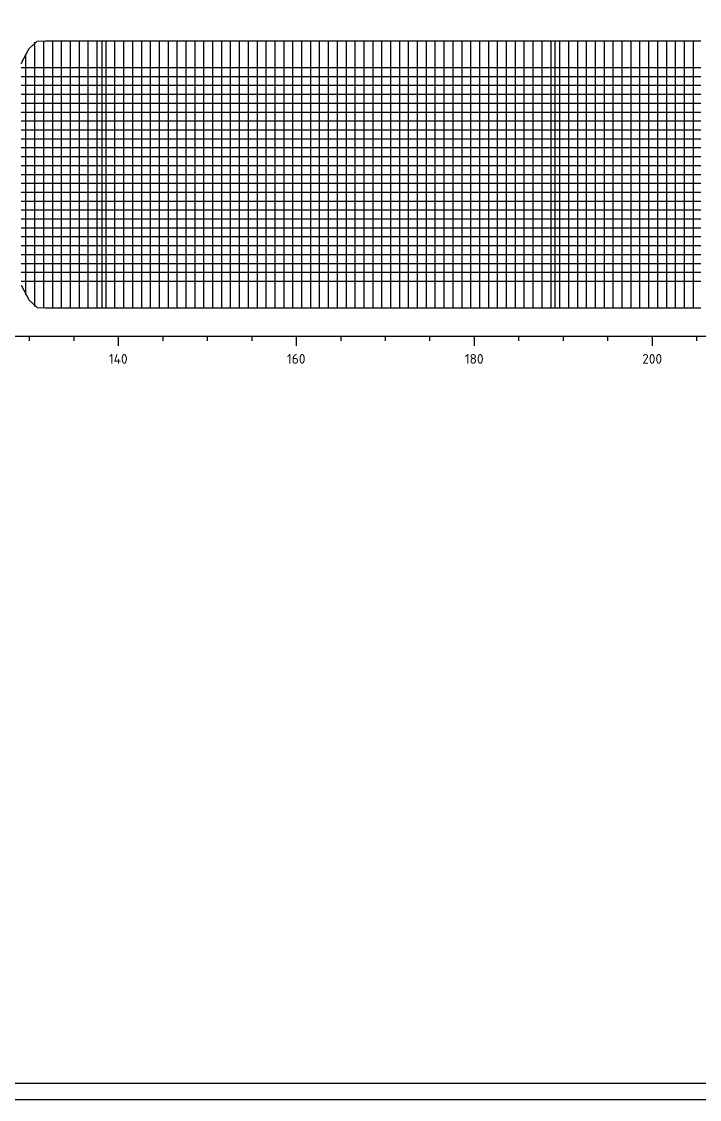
# Model space of a CAD drawing. Header units: millimetres. Extents: x -13100 to 155100, y -57150 to 61650.
# Drawn here: x 71025 to 112925, y -57150 to 9438 of the extents above; entities that cross this region are included whole.
import ezdxf
from ezdxf.enums import TextEntityAlignment as Align

# ---------------------------------------------------------------- set-up
doc = ezdxf.new("R2010")
doc.units = ezdxf.units.MM
for name, color, linetype in [('00_РАМКА', 7, 'Continuous'), ('01_ОБШИВКА', 7, 'Continuous'), ('03_ПЕРЕБОРКИ', 1, 'Continuous'), ('09_РАЗМЕРЫ', 6, 'Continuous'), ('10_НАБОР', 9, 'Continuous'), ('21_СЕТКА', 9, 'Continuous')]:
    doc.layers.add(name, color=color, linetype=linetype)
doc.styles.add('ГОСТ', font='isocpeur.ttf')

msp = doc.modelspace()

# ---------------------------------------------------------------- linework, layer by layer
at = {"layer": '00_РАМКА'}
for points in [[(-13100, -57150), (155100, -57150), (155100, 61650), (-13100, 61650)], [(-9100, -56150), (154100, -56150), (154100, 60650), (-9100, 60650)]]:
    msp.add_lwpolyline(points, close=True, dxfattribs=at)
at = {"layer": '01_ОБШИВКА'}
for points in [[(71000, 6848), (71500, 7782), (72000, 8236), (72500, 8250), (73000, 8250), (73500, 8250), (74000, 8250), (74500, 8250), (75000, 8250), (75500, 8250), (76000, 8250), (76500, 8250), (77000, 8250), (77500, 8250), (78000, 8250), (78500, 8250), (79000, 8250), (79500, 8250), (80000, 8250), (80500, 8250), (81000, 8250), (81500, 8250), (82000, 8250), (82500, 8250), (83000, 8250), (83500, 8250), (84000, 8250), (84500, 8250), (85000, 8250), (85500, 8250), (86000, 8250), (86500, 8250), (87000, 8250), (87500, 8250), (88000, 8250), (88500, 8250), (89000, 8250), (89500, 8250), (90000, 8250), (90500, 8250), (91000, 8250), (91500, 8250), (92000, 8250), (92500, 8250), (93000, 8250), (93500, 8250), (94000, 8250), (94500, 8250), (95000, 8250), (95500, 8250), (96000, 8250), (96500, 8250), (97000, 8250), (97500, 8250), (98000, 8250), (98500, 8250), (99000, 8250), (99500, 8250), (100000, 8250), (100500, 8250), (101000, 8250), (101500, 8250), (102000, 8250), (102500, 8250), (103000, 8250), (103500, 8250), (104000, 8250), (104500, 8250), (105000, 8250), (105500, 8250), (106000, 8250), (106500, 8250), (107000, 8250), (107500, 8250), (108000, 8250), (108500, 8250), (109000, 8250), (109500, 8250), (110000, 8250), (110500, 8250), (111000, 8250), (111500, 8250), (112000, 8250), (112500, 8250), (113000, 8250)], [(71000, -6848), (71500, -7782), (72000, -8236), (72500, -8250), (73000, -8250), (73500, -8250), (74000, -8250), (74500, -8250), (75000, -8250), (75500, -8250), (76000, -8250), (76500, -8250), (77000, -8250), (77500, -8250), (78000, -8250), (78500, -8250), (79000, -8250), (79500, -8250), (80000, -8250), (80500, -8250), (81000, -8250), (81500, -8250), (82000, -8250), (82500, -8250), (83000, -8250), (83500, -8250), (84000, -8250), (84500, -8250), (85000, -8250), (85500, -8250), (86000, -8250), (86500, -8250), (87000, -8250), (87500, -8250), (88000, -8250), (88500, -8250), (89000, -8250), (89500, -8250), (90000, -8250), (90500, -8250), (91000, -8250), (91500, -8250), (92000, -8250), (92500, -8250), (93000, -8250), (93500, -8250), (94000, -8250), (94500, -8250), (95000, -8250), (95500, -8250), (96000, -8250), (96500, -8250), (97000, -8250), (97500, -8250), (98000, -8250), (98500, -8250), (99000, -8250), (99500, -8250), (100000, -8250), (100500, -8250), (101000, -8250), (101500, -8250), (102000, -8250), (102500, -8250), (103000, -8250), (103500, -8250), (104000, -8250), (104500, -8250), (105000, -8250), (105500, -8250), (106000, -8250), (106500, -8250), (107000, -8250), (107500, -8250), (108000, -8250), (108500, -8250), (109000, -8250), (109500, -8250), (110000, -8250), (110500, -8250), (111000, -8250), (111500, -8250), (112000, -8250), (112500, -8250), (113000, -8250)]]:
    msp.add_lwpolyline(points, dxfattribs=at)
at = {"layer": '03_ПЕРЕБОРКИ'}
for p, q in [((76000, -8229), (76000, 8229)), ((90000, -8229), (90000, 8229)), ((104000, -8229), (104000, 8229))]:
    msp.add_line(p, q, dxfattribs=at)
at = {"layer": '09_РАЗМЕРЫ'}
for p, q in [((0, -10000), (139700, -10000)), ((71500, -10000), (71500, -10280)), ((74250, -10000), (74250, -10280)), ((77000, -10000), (77000, -10600)), ((79750, -10000), (79750, -10280)), ((82500, -10000), (82500, -10280)), ((85250, -10000), (85250, -10280)), ((88000, -10000), (88000, -10600)), ((90750, -10000), (90750, -10280)), ((93500, -10000), (93500, -10280)), ((96250, -10000), (96250, -10280)), ((99000, -10000), (99000, -10600)), ((101750, -10000), (101750, -10280)), ((104500, -10000), (104500, -10280)), ((107250, -10000), (107250, -10280)), ((110000, -10000), (110000, -10600)), ((112750, -10000), (112750, -10280))]:
    msp.add_line(p, q, dxfattribs=at)
at = {"layer": '10_НАБОР'}
for p, q in [((72400, -8206), (72400, 8206)), ((74600, -8206), (74600, 8206)), ((76800, -8206), (76800, 8206)), ((85600, -8206), (85600, 8206)), ((87800, -8206), (87800, 8206)), ((96600, -8206), (96600, 8206)), ((98800, -8206), (98800, 8206)), ((101000, -8206), (101000, 8206)), ((107600, -8206), (107600, 8206)), ((109800, -8206), (109800, 8206)), ((112000, -8206), (112000, 8206))]:
    msp.add_line(p, q, dxfattribs=at)
for points in [[(71000, 5500), (71500, 5500), (72000, 5500), (72500, 5500), (73000, 5500), (73500, 5500), (74000, 5500), (74500, 5500), (75000, 5500), (75500, 5500), (76000, 5500), (76500, 5500), (77000, 5500), (77500, 5500), (78000, 5500), (78500, 5500), (79000, 5500), (79500, 5500), (80000, 5500), (80500, 5500), (81000, 5500), (81500, 5500), (82000, 5500), (82500, 5500), (83000, 5500), (83500, 5500), (84000, 5500), (84500, 5500), (85000, 5500), (85500, 5500), (86000, 5500), (86500, 5500), (87000, 5500), (87500, 5500), (88000, 5500), (88500, 5500), (89000, 5500), (89500, 5500), (90000, 5500), (90500, 5500), (91000, 5500), (91500, 5500), (92000, 5500), (92500, 5500), (93000, 5500), (93500, 5500), (94000, 5500), (94500, 5500), (95000, 5500), (95500, 5500), (96000, 5500), (96500, 5500), (97000, 5500), (97500, 5500), (98000, 5500), (98500, 5500), (99000, 5500), (99500, 5500), (100000, 5500), (100500, 5500), (101000, 5500), (101500, 5500), (102000, 5500), (102500, 5500), (103000, 5500), (103500, 5500), (104000, 5500), (104500, 5500), (105000, 5500), (105500, 5500), (106000, 5500), (106500, 5500), (107000, 5500), (107500, 5500), (108000, 5500), (108500, 5500), (109000, 5500), (109500, 5500), (110000, 5500), (110500, 5500), (111000, 5500), (111500, 5500), (112000, 5500), (112500, 5500), (113000, 5500)], [(71000, 2750), (71500, 2750), (72000, 2750), (72500, 2750), (73000, 2750), (73500, 2750), (74000, 2750), (74500, 2750), (75000, 2750), (75500, 2750), (76000, 2750), (76500, 2750), (77000, 2750), (77500, 2750), (78000, 2750), (78500, 2750), (79000, 2750), (79500, 2750), (80000, 2750), (80500, 2750), (81000, 2750), (81500, 2750), (82000, 2750), (82500, 2750), (83000, 2750), (83500, 2750), (84000, 2750), (84500, 2750), (85000, 2750), (85500, 2750), (86000, 2750), (86500, 2750), (87000, 2750), (87500, 2750), (88000, 2750), (88500, 2750), (89000, 2750), (89500, 2750), (90000, 2750), (90500, 2750), (91000, 2750), (91500, 2750), (92000, 2750), (92500, 2750), (93000, 2750), (93500, 2750), (94000, 2750), (94500, 2750), (95000, 2750), (95500, 2750), (96000, 2750), (96500, 2750), (97000, 2750), (97500, 2750), (98000, 2750), (98500, 2750), (99000, 2750), (99500, 2750), (100000, 2750), (100500, 2750), (101000, 2750), (101500, 2750), (102000, 2750), (102500, 2750), (103000, 2750), (103500, 2750), (104000, 2750), (104500, 2750), (105000, 2750), (105500, 2750), (106000, 2750), (106500, 2750), (107000, 2750), (107500, 2750), (108000, 2750), (108500, 2750), (109000, 2750), (109500, 2750), (110000, 2750), (110500, 2750), (111000, 2750), (111500, 2750), (112000, 2750), (112500, 2750), (113000, 2750)], [(71000, 0), (71500, 0), (72000, 0), (72500, 0), (73000, 0), (73500, 0), (74000, 0), (74500, 0), (75000, 0), (75500, 0), (76000, 0), (76500, 0), (77000, 0), (77500, 0), (78000, 0), (78500, 0), (79000, 0), (79500, 0), (80000, 0), (80500, 0), (81000, 0), (81500, 0), (82000, 0), (82500, 0), (83000, 0), (83500, 0), (84000, 0), (84500, 0), (85000, 0), (85500, 0), (86000, 0), (86500, 0), (87000, 0), (87500, 0), (88000, 0), (88500, 0), (89000, 0), (89500, 0), (90000, 0), (90500, 0), (91000, 0), (91500, 0), (92000, 0), (92500, 0), (93000, 0), (93500, 0), (94000, 0), (94500, 0), (95000, 0), (95500, 0), (96000, 0), (96500, 0), (97000, 0), (97500, 0), (98000, 0), (98500, 0), (99000, 0), (99500, 0), (100000, 0), (100500, 0), (101000, 0), (101500, 0), (102000, 0), (102500, 0), (103000, 0), (103500, 0), (104000, 0), (104500, 0), (105000, 0), (105500, 0), (106000, 0), (106500, 0), (107000, 0), (107500, 0), (108000, 0), (108500, 0), (109000, 0), (109500, 0), (110000, 0), (110500, 0), (111000, 0), (111500, 0), (112000, 0), (112500, 0), (113000, 0)], [(71000, -2750), (71500, -2750), (72000, -2750), (72500, -2750), (73000, -2750), (73500, -2750), (74000, -2750), (74500, -2750), (75000, -2750), (75500, -2750), (76000, -2750), (76500, -2750), (77000, -2750), (77500, -2750), (78000, -2750), (78500, -2750), (79000, -2750), (79500, -2750), (80000, -2750), (80500, -2750), (81000, -2750), (81500, -2750), (82000, -2750), (82500, -2750), (83000, -2750), (83500, -2750), (84000, -2750), (84500, -2750), (85000, -2750), (85500, -2750), (86000, -2750), (86500, -2750), (87000, -2750), (87500, -2750), (88000, -2750), (88500, -2750), (89000, -2750), (89500, -2750), (90000, -2750), (90500, -2750), (91000, -2750), (91500, -2750), (92000, -2750), (92500, -2750), (93000, -2750), (93500, -2750), (94000, -2750), (94500, -2750), (95000, -2750), (95500, -2750), (96000, -2750), (96500, -2750), (97000, -2750), (97500, -2750), (98000, -2750), (98500, -2750), (99000, -2750), (99500, -2750), (100000, -2750), (100500, -2750), (101000, -2750), (101500, -2750), (102000, -2750), (102500, -2750), (103000, -2750), (103500, -2750), (104000, -2750), (104500, -2750), (105000, -2750), (105500, -2750), (106000, -2750), (106500, -2750), (107000, -2750), (107500, -2750), (108000, -2750), (108500, -2750), (109000, -2750), (109500, -2750), (110000, -2750), (110500, -2750), (111000, -2750), (111500, -2750), (112000, -2750), (112500, -2750), (113000, -2750)], [(71000, -5500), (71500, -5500), (72000, -5500), (72500, -5500), (73000, -5500), (73500, -5500), (74000, -5500), (74500, -5500), (75000, -5500), (75500, -5500), (76000, -5500), (76500, -5500), (77000, -5500), (77500, -5500), (78000, -5500), (78500, -5500), (79000, -5500), (79500, -5500), (80000, -5500), (80500, -5500), (81000, -5500), (81500, -5500), (82000, -5500), (82500, -5500), (83000, -5500), (83500, -5500), (84000, -5500), (84500, -5500), (85000, -5500), (85500, -5500), (86000, -5500), (86500, -5500), (87000, -5500), (87500, -5500), (88000, -5500), (88500, -5500), (89000, -5500), (89500, -5500), (90000, -5500), (90500, -5500), (91000, -5500), (91500, -5500), (92000, -5500), (92500, -5500), (93000, -5500), (93500, -5500), (94000, -5500), (94500, -5500), (95000, -5500), (95500, -5500), (96000, -5500), (96500, -5500), (97000, -5500), (97500, -5500), (98000, -5500), (98500, -5500), (99000, -5500), (99500, -5500), (100000, -5500), (100500, -5500), (101000, -5500), (101500, -5500), (102000, -5500), (102500, -5500), (103000, -5500), (103500, -5500), (104000, -5500), (104500, -5500), (105000, -5500), (105500, -5500), (106000, -5500), (106500, -5500), (107000, -5500), (107500, -5500), (108000, -5500), (108500, -5500), (109000, -5500), (109500, -5500), (110000, -5500), (110500, -5500), (111000, -5500), (111500, -5500), (112000, -5500), (112500, -5500), (113000, -5500)]]:
    msp.add_lwpolyline(points, dxfattribs=at)
at = {"layer": '21_СЕТКА'}
for p, q in [((71850, -8166), (71850, 8166)), ((72950, -8206), (72950, 8206)), ((73500, -8206), (73500, 8206)), ((74050, -8206), (74050, 8206)), ((75150, -8206), (75150, 8206)), ((75700, -8206), (75700, 8206)), ((76250, -8206), (76250, 8206)), ((77350, -8206), (77350, 8206)), ((77900, -8206), (77900, 8206)), ((78450, -8206), (78450, 8206)), ((79000, -8206), (79000, 8206)), ((79550, -8206), (79550, 8206)), ((80100, -8206), (80100, 8206)), ((80650, -8206), (80650, 8206)), ((81200, -8206), (81200, 8206)), ((81750, -8206), (81750, 8206)), ((82300, -8206), (82300, 8206)), ((82850, -8206), (82850, 8206)), ((83400, -8206), (83400, 8206)), ((83950, -8206), (83950, 8206)), ((84500, -8206), (84500, 8206)), ((85050, -8206), (85050, 8206)), ((86150, -8206), (86150, 8206)), ((86700, -8206), (86700, 8206)), ((87250, -8206), (87250, 8206)), ((88350, -8206), (88350, 8206)), ((88900, -8206), (88900, 8206)), ((89450, -8206), (89450, 8206)), ((90000, -8206), (90000, 8206)), ((90550, -8206), (90550, 8206)), ((91100, -8206), (91100, 8206)), ((91650, -8206), (91650, 8206)), ((92200, -8206), (92200, 8206)), ((92750, -8206), (92750, 8206)), ((93300, -8206), (93300, 8206)), ((93850, -8206), (93850, 8206)), ((94400, -8206), (94400, 8206)), ((94950, -8206), (94950, 8206)), ((95500, -8206), (95500, 8206)), ((96050, -8206), (96050, 8206)), ((97150, -8206), (97150, 8206)), ((97700, -8206), (97700, 8206)), ((98250, -8206), (98250, 8206)), ((99350, -8206), (99350, 8206)), ((99900, -8206), (99900, 8206)), ((100450, -8206), (100450, 8206)), ((101550, -8206), (101550, 8206)), ((102100, -8206), (102100, 8206)), ((102650, -8206), (102650, 8206)), ((103200, -8206), (103200, 8206)), ((103750, -8206), (103750, 8206)), ((104300, -8206), (104300, 8206)), ((104850, -8206), (104850, 8206)), ((105400, -8206), (105400, 8206)), ((105950, -8206), (105950, 8206)), ((106500, -8206), (106500, 8206)), ((107050, -8206), (107050, 8206)), ((108150, -8206), (108150, 8206)), ((108700, -8206), (108700, 8206)), ((109250, -8206), (109250, 8206)), ((110350, -8206), (110350, 8206)), ((110900, -8206), (110900, 8206)), ((111450, -8206), (111450, 8206)), ((112550, -8206), (112550, 8206)), ((71300, -7449), (71300, 7449))]:
    msp.add_line(p, q, dxfattribs=at)
for points in [[(71000, 6600), (71500, 6600), (72000, 6600), (72500, 6600), (73000, 6600), (73500, 6600), (74000, 6600), (74500, 6600), (75000, 6600), (75500, 6600), (76000, 6600), (76500, 6600), (77000, 6600), (77500, 6600), (78000, 6600), (78500, 6600), (79000, 6600), (79500, 6600), (80000, 6600), (80500, 6600), (81000, 6600), (81500, 6600), (82000, 6600), (82500, 6600), (83000, 6600), (83500, 6600), (84000, 6600), (84500, 6600), (85000, 6600), (85500, 6600), (86000, 6600), (86500, 6600), (87000, 6600), (87500, 6600), (88000, 6600), (88500, 6600), (89000, 6600), (89500, 6600), (90000, 6600), (90500, 6600), (91000, 6600), (91500, 6600), (92000, 6600), (92500, 6600), (93000, 6600), (93500, 6600), (94000, 6600), (94500, 6600), (95000, 6600), (95500, 6600), (96000, 6600), (96500, 6600), (97000, 6600), (97500, 6600), (98000, 6600), (98500, 6600), (99000, 6600), (99500, 6600), (100000, 6600), (100500, 6600), (101000, 6600), (101500, 6600), (102000, 6600), (102500, 6600), (103000, 6600), (103500, 6600), (104000, 6600), (104500, 6600), (105000, 6600), (105500, 6600), (106000, 6600), (106500, 6600), (107000, 6600), (107500, 6600), (108000, 6600), (108500, 6600), (109000, 6600), (109500, 6600), (110000, 6600), (110500, 6600), (111000, 6600), (111500, 6600), (112000, 6600), (112500, 6600), (113000, 6600)], [(71000, 6050), (71500, 6050), (72000, 6050), (72500, 6050), (73000, 6050), (73500, 6050), (74000, 6050), (74500, 6050), (75000, 6050), (75500, 6050), (76000, 6050), (76500, 6050), (77000, 6050), (77500, 6050), (78000, 6050), (78500, 6050), (79000, 6050), (79500, 6050), (80000, 6050), (80500, 6050), (81000, 6050), (81500, 6050), (82000, 6050), (82500, 6050), (83000, 6050), (83500, 6050), (84000, 6050), (84500, 6050), (85000, 6050), (85500, 6050), (86000, 6050), (86500, 6050), (87000, 6050), (87500, 6050), (88000, 6050), (88500, 6050), (89000, 6050), (89500, 6050), (90000, 6050), (90500, 6050), (91000, 6050), (91500, 6050), (92000, 6050), (92500, 6050), (93000, 6050), (93500, 6050), (94000, 6050), (94500, 6050), (95000, 6050), (95500, 6050), (96000, 6050), (96500, 6050), (97000, 6050), (97500, 6050), (98000, 6050), (98500, 6050), (99000, 6050), (99500, 6050), (100000, 6050), (100500, 6050), (101000, 6050), (101500, 6050), (102000, 6050), (102500, 6050), (103000, 6050), (103500, 6050), (104000, 6050), (104500, 6050), (105000, 6050), (105500, 6050), (106000, 6050), (106500, 6050), (107000, 6050), (107500, 6050), (108000, 6050), (108500, 6050), (109000, 6050), (109500, 6050), (110000, 6050), (110500, 6050), (111000, 6050), (111500, 6050), (112000, 6050), (112500, 6050), (113000, 6050)], [(71000, 4950), (71500, 4950), (72000, 4950), (72500, 4950), (73000, 4950), (73500, 4950), (74000, 4950), (74500, 4950), (75000, 4950), (75500, 4950), (76000, 4950), (76500, 4950), (77000, 4950), (77500, 4950), (78000, 4950), (78500, 4950), (79000, 4950), (79500, 4950), (80000, 4950), (80500, 4950), (81000, 4950), (81500, 4950), (82000, 4950), (82500, 4950), (83000, 4950), (83500, 4950), (84000, 4950), (84500, 4950), (85000, 4950), (85500, 4950), (86000, 4950), (86500, 4950), (87000, 4950), (87500, 4950), (88000, 4950), (88500, 4950), (89000, 4950), (89500, 4950), (90000, 4950), (90500, 4950), (91000, 4950), (91500, 4950), (92000, 4950), (92500, 4950), (93000, 4950), (93500, 4950), (94000, 4950), (94500, 4950), (95000, 4950), (95500, 4950), (96000, 4950), (96500, 4950), (97000, 4950), (97500, 4950), (98000, 4950), (98500, 4950), (99000, 4950), (99500, 4950), (100000, 4950), (100500, 4950), (101000, 4950), (101500, 4950), (102000, 4950), (102500, 4950), (103000, 4950), (103500, 4950), (104000, 4950), (104500, 4950), (105000, 4950), (105500, 4950), (106000, 4950), (106500, 4950), (107000, 4950), (107500, 4950), (108000, 4950), (108500, 4950), (109000, 4950), (109500, 4950), (110000, 4950), (110500, 4950), (111000, 4950), (111500, 4950), (112000, 4950), (112500, 4950), (113000, 4950)], [(71000, 4400), (71500, 4400), (72000, 4400), (72500, 4400), (73000, 4400), (73500, 4400), (74000, 4400), (74500, 4400), (75000, 4400), (75500, 4400), (76000, 4400), (76500, 4400), (77000, 4400), (77500, 4400), (78000, 4400), (78500, 4400), (79000, 4400), (79500, 4400), (80000, 4400), (80500, 4400), (81000, 4400), (81500, 4400), (82000, 4400), (82500, 4400), (83000, 4400), (83500, 4400), (84000, 4400), (84500, 4400), (85000, 4400), (85500, 4400), (86000, 4400), (86500, 4400), (87000, 4400), (87500, 4400), (88000, 4400), (88500, 4400), (89000, 4400), (89500, 4400), (90000, 4400), (90500, 4400), (91000, 4400), (91500, 4400), (92000, 4400), (92500, 4400), (93000, 4400), (93500, 4400), (94000, 4400), (94500, 4400), (95000, 4400), (95500, 4400), (96000, 4400), (96500, 4400), (97000, 4400), (97500, 4400), (98000, 4400), (98500, 4400), (99000, 4400), (99500, 4400), (100000, 4400), (100500, 4400), (101000, 4400), (101500, 4400), (102000, 4400), (102500, 4400), (103000, 4400), (103500, 4400), (104000, 4400), (104500, 4400), (105000, 4400), (105500, 4400), (106000, 4400), (106500, 4400), (107000, 4400), (107500, 4400), (108000, 4400), (108500, 4400), (109000, 4400), (109500, 4400), (110000, 4400), (110500, 4400), (111000, 4400), (111500, 4400), (112000, 4400), (112500, 4400), (113000, 4400)], [(71000, 3850), (71500, 3850), (72000, 3850), (72500, 3850), (73000, 3850), (73500, 3850), (74000, 3850), (74500, 3850), (75000, 3850), (75500, 3850), (76000, 3850), (76500, 3850), (77000, 3850), (77500, 3850), (78000, 3850), (78500, 3850), (79000, 3850), (79500, 3850), (80000, 3850), (80500, 3850), (81000, 3850), (81500, 3850), (82000, 3850), (82500, 3850), (83000, 3850), (83500, 3850), (84000, 3850), (84500, 3850), (85000, 3850), (85500, 3850), (86000, 3850), (86500, 3850), (87000, 3850), (87500, 3850), (88000, 3850), (88500, 3850), (89000, 3850), (89500, 3850), (90000, 3850), (90500, 3850), (91000, 3850), (91500, 3850), (92000, 3850), (92500, 3850), (93000, 3850), (93500, 3850), (94000, 3850), (94500, 3850), (95000, 3850), (95500, 3850), (96000, 3850), (96500, 3850), (97000, 3850), (97500, 3850), (98000, 3850), (98500, 3850), (99000, 3850), (99500, 3850), (100000, 3850), (100500, 3850), (101000, 3850), (101500, 3850), (102000, 3850), (102500, 3850), (103000, 3850), (103500, 3850), (104000, 3850), (104500, 3850), (105000, 3850), (105500, 3850), (106000, 3850), (106500, 3850), (107000, 3850), (107500, 3850), (108000, 3850), (108500, 3850), (109000, 3850), (109500, 3850), (110000, 3850), (110500, 3850), (111000, 3850), (111500, 3850), (112000, 3850), (112500, 3850), (113000, 3850)], [(71000, 3300), (71500, 3300), (72000, 3300), (72500, 3300), (73000, 3300), (73500, 3300), (74000, 3300), (74500, 3300), (75000, 3300), (75500, 3300), (76000, 3300), (76500, 3300), (77000, 3300), (77500, 3300), (78000, 3300), (78500, 3300), (79000, 3300), (79500, 3300), (80000, 3300), (80500, 3300), (81000, 3300), (81500, 3300), (82000, 3300), (82500, 3300), (83000, 3300), (83500, 3300), (84000, 3300), (84500, 3300), (85000, 3300), (85500, 3300), (86000, 3300), (86500, 3300), (87000, 3300), (87500, 3300), (88000, 3300), (88500, 3300), (89000, 3300), (89500, 3300), (90000, 3300), (90500, 3300), (91000, 3300), (91500, 3300), (92000, 3300), (92500, 3300), (93000, 3300), (93500, 3300), (94000, 3300), (94500, 3300), (95000, 3300), (95500, 3300), (96000, 3300), (96500, 3300), (97000, 3300), (97500, 3300), (98000, 3300), (98500, 3300), (99000, 3300), (99500, 3300), (100000, 3300), (100500, 3300), (101000, 3300), (101500, 3300), (102000, 3300), (102500, 3300), (103000, 3300), (103500, 3300), (104000, 3300), (104500, 3300), (105000, 3300), (105500, 3300), (106000, 3300), (106500, 3300), (107000, 3300), (107500, 3300), (108000, 3300), (108500, 3300), (109000, 3300), (109500, 3300), (110000, 3300), (110500, 3300), (111000, 3300), (111500, 3300), (112000, 3300), (112500, 3300), (113000, 3300)], [(71000, 2200), (71500, 2200), (72000, 2200), (72500, 2200), (73000, 2200), (73500, 2200), (74000, 2200), (74500, 2200), (75000, 2200), (75500, 2200), (76000, 2200), (76500, 2200), (77000, 2200), (77500, 2200), (78000, 2200), (78500, 2200), (79000, 2200), (79500, 2200), (80000, 2200), (80500, 2200), (81000, 2200), (81500, 2200), (82000, 2200), (82500, 2200), (83000, 2200), (83500, 2200), (84000, 2200), (84500, 2200), (85000, 2200), (85500, 2200), (86000, 2200), (86500, 2200), (87000, 2200), (87500, 2200), (88000, 2200), (88500, 2200), (89000, 2200), (89500, 2200), (90000, 2200), (90500, 2200), (91000, 2200), (91500, 2200), (92000, 2200), (92500, 2200), (93000, 2200), (93500, 2200), (94000, 2200), (94500, 2200), (95000, 2200), (95500, 2200), (96000, 2200), (96500, 2200), (97000, 2200), (97500, 2200), (98000, 2200), (98500, 2200), (99000, 2200), (99500, 2200), (100000, 2200), (100500, 2200), (101000, 2200), (101500, 2200), (102000, 2200), (102500, 2200), (103000, 2200), (103500, 2200), (104000, 2200), (104500, 2200), (105000, 2200), (105500, 2200), (106000, 2200), (106500, 2200), (107000, 2200), (107500, 2200), (108000, 2200), (108500, 2200), (109000, 2200), (109500, 2200), (110000, 2200), (110500, 2200), (111000, 2200), (111500, 2200), (112000, 2200), (112500, 2200), (113000, 2200)], [(71000, 1650), (71500, 1650), (72000, 1650), (72500, 1650), (73000, 1650), (73500, 1650), (74000, 1650), (74500, 1650), (75000, 1650), (75500, 1650), (76000, 1650), (76500, 1650), (77000, 1650), (77500, 1650), (78000, 1650), (78500, 1650), (79000, 1650), (79500, 1650), (80000, 1650), (80500, 1650), (81000, 1650), (81500, 1650), (82000, 1650), (82500, 1650), (83000, 1650), (83500, 1650), (84000, 1650), (84500, 1650), (85000, 1650), (85500, 1650), (86000, 1650), (86500, 1650), (87000, 1650), (87500, 1650), (88000, 1650), (88500, 1650), (89000, 1650), (89500, 1650), (90000, 1650), (90500, 1650), (91000, 1650), (91500, 1650), (92000, 1650), (92500, 1650), (93000, 1650), (93500, 1650), (94000, 1650), (94500, 1650), (95000, 1650), (95500, 1650), (96000, 1650), (96500, 1650), (97000, 1650), (97500, 1650), (98000, 1650), (98500, 1650), (99000, 1650), (99500, 1650), (100000, 1650), (100500, 1650), (101000, 1650), (101500, 1650), (102000, 1650), (102500, 1650), (103000, 1650), (103500, 1650), (104000, 1650), (104500, 1650), (105000, 1650), (105500, 1650), (106000, 1650), (106500, 1650), (107000, 1650), (107500, 1650), (108000, 1650), (108500, 1650), (109000, 1650), (109500, 1650), (110000, 1650), (110500, 1650), (111000, 1650), (111500, 1650), (112000, 1650), (112500, 1650), (113000, 1650)], [(71000, 1100), (71500, 1100), (72000, 1100), (72500, 1100), (73000, 1100), (73500, 1100), (74000, 1100), (74500, 1100), (75000, 1100), (75500, 1100), (76000, 1100), (76500, 1100), (77000, 1100), (77500, 1100), (78000, 1100), (78500, 1100), (79000, 1100), (79500, 1100), (80000, 1100), (80500, 1100), (81000, 1100), (81500, 1100), (82000, 1100), (82500, 1100), (83000, 1100), (83500, 1100), (84000, 1100), (84500, 1100), (85000, 1100), (85500, 1100), (86000, 1100), (86500, 1100), (87000, 1100), (87500, 1100), (88000, 1100), (88500, 1100), (89000, 1100), (89500, 1100), (90000, 1100), (90500, 1100), (91000, 1100), (91500, 1100), (92000, 1100), (92500, 1100), (93000, 1100), (93500, 1100), (94000, 1100), (94500, 1100), (95000, 1100), (95500, 1100), (96000, 1100), (96500, 1100), (97000, 1100), (97500, 1100), (98000, 1100), (98500, 1100), (99000, 1100), (99500, 1100), (100000, 1100), (100500, 1100), (101000, 1100), (101500, 1100), (102000, 1100), (102500, 1100), (103000, 1100), (103500, 1100), (104000, 1100), (104500, 1100), (105000, 1100), (105500, 1100), (106000, 1100), (106500, 1100), (107000, 1100), (107500, 1100), (108000, 1100), (108500, 1100), (109000, 1100), (109500, 1100), (110000, 1100), (110500, 1100), (111000, 1100), (111500, 1100), (112000, 1100), (112500, 1100), (113000, 1100)], [(71000, 550), (71500, 550), (72000, 550), (72500, 550), (73000, 550), (73500, 550), (74000, 550), (74500, 550), (75000, 550), (75500, 550), (76000, 550), (76500, 550), (77000, 550), (77500, 550), (78000, 550), (78500, 550), (79000, 550), (79500, 550), (80000, 550), (80500, 550), (81000, 550), (81500, 550), (82000, 550), (82500, 550), (83000, 550), (83500, 550), (84000, 550), (84500, 550), (85000, 550), (85500, 550), (86000, 550), (86500, 550), (87000, 550), (87500, 550), (88000, 550), (88500, 550), (89000, 550), (89500, 550), (90000, 550), (90500, 550), (91000, 550), (91500, 550), (92000, 550), (92500, 550), (93000, 550), (93500, 550), (94000, 550), (94500, 550), (95000, 550), (95500, 550), (96000, 550), (96500, 550), (97000, 550), (97500, 550), (98000, 550), (98500, 550), (99000, 550), (99500, 550), (100000, 550), (100500, 550), (101000, 550), (101500, 550), (102000, 550), (102500, 550), (103000, 550), (103500, 550), (104000, 550), (104500, 550), (105000, 550), (105500, 550), (106000, 550), (106500, 550), (107000, 550), (107500, 550), (108000, 550), (108500, 550), (109000, 550), (109500, 550), (110000, 550), (110500, 550), (111000, 550), (111500, 550), (112000, 550), (112500, 550), (113000, 550)], [(71000, -550), (71500, -550), (72000, -550), (72500, -550), (73000, -550), (73500, -550), (74000, -550), (74500, -550), (75000, -550), (75500, -550), (76000, -550), (76500, -550), (77000, -550), (77500, -550), (78000, -550), (78500, -550), (79000, -550), (79500, -550), (80000, -550), (80500, -550), (81000, -550), (81500, -550), (82000, -550), (82500, -550), (83000, -550), (83500, -550), (84000, -550), (84500, -550), (85000, -550), (85500, -550), (86000, -550), (86500, -550), (87000, -550), (87500, -550), (88000, -550), (88500, -550), (89000, -550), (89500, -550), (90000, -550), (90500, -550), (91000, -550), (91500, -550), (92000, -550), (92500, -550), (93000, -550), (93500, -550), (94000, -550), (94500, -550), (95000, -550), (95500, -550), (96000, -550), (96500, -550), (97000, -550), (97500, -550), (98000, -550), (98500, -550), (99000, -550), (99500, -550), (100000, -550), (100500, -550), (101000, -550), (101500, -550), (102000, -550), (102500, -550), (103000, -550), (103500, -550), (104000, -550), (104500, -550), (105000, -550), (105500, -550), (106000, -550), (106500, -550), (107000, -550), (107500, -550), (108000, -550), (108500, -550), (109000, -550), (109500, -550), (110000, -550), (110500, -550), (111000, -550), (111500, -550), (112000, -550), (112500, -550), (113000, -550)], [(71000, -1100), (71500, -1100), (72000, -1100), (72500, -1100), (73000, -1100), (73500, -1100), (74000, -1100), (74500, -1100), (75000, -1100), (75500, -1100), (76000, -1100), (76500, -1100), (77000, -1100), (77500, -1100), (78000, -1100), (78500, -1100), (79000, -1100), (79500, -1100), (80000, -1100), (80500, -1100), (81000, -1100), (81500, -1100), (82000, -1100), (82500, -1100), (83000, -1100), (83500, -1100), (84000, -1100), (84500, -1100), (85000, -1100), (85500, -1100), (86000, -1100), (86500, -1100), (87000, -1100), (87500, -1100), (88000, -1100), (88500, -1100), (89000, -1100), (89500, -1100), (90000, -1100), (90500, -1100), (91000, -1100), (91500, -1100), (92000, -1100), (92500, -1100), (93000, -1100), (93500, -1100), (94000, -1100), (94500, -1100), (95000, -1100), (95500, -1100), (96000, -1100), (96500, -1100), (97000, -1100), (97500, -1100), (98000, -1100), (98500, -1100), (99000, -1100), (99500, -1100), (100000, -1100), (100500, -1100), (101000, -1100), (101500, -1100), (102000, -1100), (102500, -1100), (103000, -1100), (103500, -1100), (104000, -1100), (104500, -1100), (105000, -1100), (105500, -1100), (106000, -1100), (106500, -1100), (107000, -1100), (107500, -1100), (108000, -1100), (108500, -1100), (109000, -1100), (109500, -1100), (110000, -1100), (110500, -1100), (111000, -1100), (111500, -1100), (112000, -1100), (112500, -1100), (113000, -1100)], [(71000, -1650), (71500, -1650), (72000, -1650), (72500, -1650), (73000, -1650), (73500, -1650), (74000, -1650), (74500, -1650), (75000, -1650), (75500, -1650), (76000, -1650), (76500, -1650), (77000, -1650), (77500, -1650), (78000, -1650), (78500, -1650), (79000, -1650), (79500, -1650), (80000, -1650), (80500, -1650), (81000, -1650), (81500, -1650), (82000, -1650), (82500, -1650), (83000, -1650), (83500, -1650), (84000, -1650), (84500, -1650), (85000, -1650), (85500, -1650), (86000, -1650), (86500, -1650), (87000, -1650), (87500, -1650), (88000, -1650), (88500, -1650), (89000, -1650), (89500, -1650), (90000, -1650), (90500, -1650), (91000, -1650), (91500, -1650), (92000, -1650), (92500, -1650), (93000, -1650), (93500, -1650), (94000, -1650), (94500, -1650), (95000, -1650), (95500, -1650), (96000, -1650), (96500, -1650), (97000, -1650), (97500, -1650), (98000, -1650), (98500, -1650), (99000, -1650), (99500, -1650), (100000, -1650), (100500, -1650), (101000, -1650), (101500, -1650), (102000, -1650), (102500, -1650), (103000, -1650), (103500, -1650), (104000, -1650), (104500, -1650), (105000, -1650), (105500, -1650), (106000, -1650), (106500, -1650), (107000, -1650), (107500, -1650), (108000, -1650), (108500, -1650), (109000, -1650), (109500, -1650), (110000, -1650), (110500, -1650), (111000, -1650), (111500, -1650), (112000, -1650), (112500, -1650), (113000, -1650)], [(71000, -2200), (71500, -2200), (72000, -2200), (72500, -2200), (73000, -2200), (73500, -2200), (74000, -2200), (74500, -2200), (75000, -2200), (75500, -2200), (76000, -2200), (76500, -2200), (77000, -2200), (77500, -2200), (78000, -2200), (78500, -2200), (79000, -2200), (79500, -2200), (80000, -2200), (80500, -2200), (81000, -2200), (81500, -2200), (82000, -2200), (82500, -2200), (83000, -2200), (83500, -2200), (84000, -2200), (84500, -2200), (85000, -2200), (85500, -2200), (86000, -2200), (86500, -2200), (87000, -2200), (87500, -2200), (88000, -2200), (88500, -2200), (89000, -2200), (89500, -2200), (90000, -2200), (90500, -2200), (91000, -2200), (91500, -2200), (92000, -2200), (92500, -2200), (93000, -2200), (93500, -2200), (94000, -2200), (94500, -2200), (95000, -2200), (95500, -2200), (96000, -2200), (96500, -2200), (97000, -2200), (97500, -2200), (98000, -2200), (98500, -2200), (99000, -2200), (99500, -2200), (100000, -2200), (100500, -2200), (101000, -2200), (101500, -2200), (102000, -2200), (102500, -2200), (103000, -2200), (103500, -2200), (104000, -2200), (104500, -2200), (105000, -2200), (105500, -2200), (106000, -2200), (106500, -2200), (107000, -2200), (107500, -2200), (108000, -2200), (108500, -2200), (109000, -2200), (109500, -2200), (110000, -2200), (110500, -2200), (111000, -2200), (111500, -2200), (112000, -2200), (112500, -2200), (113000, -2200)], [(71000, -3300), (71500, -3300), (72000, -3300), (72500, -3300), (73000, -3300), (73500, -3300), (74000, -3300), (74500, -3300), (75000, -3300), (75500, -3300), (76000, -3300), (76500, -3300), (77000, -3300), (77500, -3300), (78000, -3300), (78500, -3300), (79000, -3300), (79500, -3300), (80000, -3300), (80500, -3300), (81000, -3300), (81500, -3300), (82000, -3300), (82500, -3300), (83000, -3300), (83500, -3300), (84000, -3300), (84500, -3300), (85000, -3300), (85500, -3300), (86000, -3300), (86500, -3300), (87000, -3300), (87500, -3300), (88000, -3300), (88500, -3300), (89000, -3300), (89500, -3300), (90000, -3300), (90500, -3300), (91000, -3300), (91500, -3300), (92000, -3300), (92500, -3300), (93000, -3300), (93500, -3300), (94000, -3300), (94500, -3300), (95000, -3300), (95500, -3300), (96000, -3300), (96500, -3300), (97000, -3300), (97500, -3300), (98000, -3300), (98500, -3300), (99000, -3300), (99500, -3300), (100000, -3300), (100500, -3300), (101000, -3300), (101500, -3300), (102000, -3300), (102500, -3300), (103000, -3300), (103500, -3300), (104000, -3300), (104500, -3300), (105000, -3300), (105500, -3300), (106000, -3300), (106500, -3300), (107000, -3300), (107500, -3300), (108000, -3300), (108500, -3300), (109000, -3300), (109500, -3300), (110000, -3300), (110500, -3300), (111000, -3300), (111500, -3300), (112000, -3300), (112500, -3300), (113000, -3300)], [(71000, -3850), (71500, -3850), (72000, -3850), (72500, -3850), (73000, -3850), (73500, -3850), (74000, -3850), (74500, -3850), (75000, -3850), (75500, -3850), (76000, -3850), (76500, -3850), (77000, -3850), (77500, -3850), (78000, -3850), (78500, -3850), (79000, -3850), (79500, -3850), (80000, -3850), (80500, -3850), (81000, -3850), (81500, -3850), (82000, -3850), (82500, -3850), (83000, -3850), (83500, -3850), (84000, -3850), (84500, -3850), (85000, -3850), (85500, -3850), (86000, -3850), (86500, -3850), (87000, -3850), (87500, -3850), (88000, -3850), (88500, -3850), (89000, -3850), (89500, -3850), (90000, -3850), (90500, -3850), (91000, -3850), (91500, -3850), (92000, -3850), (92500, -3850), (93000, -3850), (93500, -3850), (94000, -3850), (94500, -3850), (95000, -3850), (95500, -3850), (96000, -3850), (96500, -3850), (97000, -3850), (97500, -3850), (98000, -3850), (98500, -3850), (99000, -3850), (99500, -3850), (100000, -3850), (100500, -3850), (101000, -3850), (101500, -3850), (102000, -3850), (102500, -3850), (103000, -3850), (103500, -3850), (104000, -3850), (104500, -3850), (105000, -3850), (105500, -3850), (106000, -3850), (106500, -3850), (107000, -3850), (107500, -3850), (108000, -3850), (108500, -3850), (109000, -3850), (109500, -3850), (110000, -3850), (110500, -3850), (111000, -3850), (111500, -3850), (112000, -3850), (112500, -3850), (113000, -3850)], [(71000, -4400), (71500, -4400), (72000, -4400), (72500, -4400), (73000, -4400), (73500, -4400), (74000, -4400), (74500, -4400), (75000, -4400), (75500, -4400), (76000, -4400), (76500, -4400), (77000, -4400), (77500, -4400), (78000, -4400), (78500, -4400), (79000, -4400), (79500, -4400), (80000, -4400), (80500, -4400), (81000, -4400), (81500, -4400), (82000, -4400), (82500, -4400), (83000, -4400), (83500, -4400), (84000, -4400), (84500, -4400), (85000, -4400), (85500, -4400), (86000, -4400), (86500, -4400), (87000, -4400), (87500, -4400), (88000, -4400), (88500, -4400), (89000, -4400), (89500, -4400), (90000, -4400), (90500, -4400), (91000, -4400), (91500, -4400), (92000, -4400), (92500, -4400), (93000, -4400), (93500, -4400), (94000, -4400), (94500, -4400), (95000, -4400), (95500, -4400), (96000, -4400), (96500, -4400), (97000, -4400), (97500, -4400), (98000, -4400), (98500, -4400), (99000, -4400), (99500, -4400), (100000, -4400), (100500, -4400), (101000, -4400), (101500, -4400), (102000, -4400), (102500, -4400), (103000, -4400), (103500, -4400), (104000, -4400), (104500, -4400), (105000, -4400), (105500, -4400), (106000, -4400), (106500, -4400), (107000, -4400), (107500, -4400), (108000, -4400), (108500, -4400), (109000, -4400), (109500, -4400), (110000, -4400), (110500, -4400), (111000, -4400), (111500, -4400), (112000, -4400), (112500, -4400), (113000, -4400)], [(71000, -4950), (71500, -4950), (72000, -4950), (72500, -4950), (73000, -4950), (73500, -4950), (74000, -4950), (74500, -4950), (75000, -4950), (75500, -4950), (76000, -4950), (76500, -4950), (77000, -4950), (77500, -4950), (78000, -4950), (78500, -4950), (79000, -4950), (79500, -4950), (80000, -4950), (80500, -4950), (81000, -4950), (81500, -4950), (82000, -4950), (82500, -4950), (83000, -4950), (83500, -4950), (84000, -4950), (84500, -4950), (85000, -4950), (85500, -4950), (86000, -4950), (86500, -4950), (87000, -4950), (87500, -4950), (88000, -4950), (88500, -4950), (89000, -4950), (89500, -4950), (90000, -4950), (90500, -4950), (91000, -4950), (91500, -4950), (92000, -4950), (92500, -4950), (93000, -4950), (93500, -4950), (94000, -4950), (94500, -4950), (95000, -4950), (95500, -4950), (96000, -4950), (96500, -4950), (97000, -4950), (97500, -4950), (98000, -4950), (98500, -4950), (99000, -4950), (99500, -4950), (100000, -4950), (100500, -4950), (101000, -4950), (101500, -4950), (102000, -4950), (102500, -4950), (103000, -4950), (103500, -4950), (104000, -4950), (104500, -4950), (105000, -4950), (105500, -4950), (106000, -4950), (106500, -4950), (107000, -4950), (107500, -4950), (108000, -4950), (108500, -4950), (109000, -4950), (109500, -4950), (110000, -4950), (110500, -4950), (111000, -4950), (111500, -4950), (112000, -4950), (112500, -4950), (113000, -4950)], [(71000, -6050), (71500, -6050), (72000, -6050), (72500, -6050), (73000, -6050), (73500, -6050), (74000, -6050), (74500, -6050), (75000, -6050), (75500, -6050), (76000, -6050), (76500, -6050), (77000, -6050), (77500, -6050), (78000, -6050), (78500, -6050), (79000, -6050), (79500, -6050), (80000, -6050), (80500, -6050), (81000, -6050), (81500, -6050), (82000, -6050), (82500, -6050), (83000, -6050), (83500, -6050), (84000, -6050), (84500, -6050), (85000, -6050), (85500, -6050), (86000, -6050), (86500, -6050), (87000, -6050), (87500, -6050), (88000, -6050), (88500, -6050), (89000, -6050), (89500, -6050), (90000, -6050), (90500, -6050), (91000, -6050), (91500, -6050), (92000, -6050), (92500, -6050), (93000, -6050), (93500, -6050), (94000, -6050), (94500, -6050), (95000, -6050), (95500, -6050), (96000, -6050), (96500, -6050), (97000, -6050), (97500, -6050), (98000, -6050), (98500, -6050), (99000, -6050), (99500, -6050), (100000, -6050), (100500, -6050), (101000, -6050), (101500, -6050), (102000, -6050), (102500, -6050), (103000, -6050), (103500, -6050), (104000, -6050), (104500, -6050), (105000, -6050), (105500, -6050), (106000, -6050), (106500, -6050), (107000, -6050), (107500, -6050), (108000, -6050), (108500, -6050), (109000, -6050), (109500, -6050), (110000, -6050), (110500, -6050), (111000, -6050), (111500, -6050), (112000, -6050), (112500, -6050), (113000, -6050)], [(71000, -6600), (71500, -6600), (72000, -6600), (72500, -6600), (73000, -6600), (73500, -6600), (74000, -6600), (74500, -6600), (75000, -6600), (75500, -6600), (76000, -6600), (76500, -6600), (77000, -6600), (77500, -6600), (78000, -6600), (78500, -6600), (79000, -6600), (79500, -6600), (80000, -6600), (80500, -6600), (81000, -6600), (81500, -6600), (82000, -6600), (82500, -6600), (83000, -6600), (83500, -6600), (84000, -6600), (84500, -6600), (85000, -6600), (85500, -6600), (86000, -6600), (86500, -6600), (87000, -6600), (87500, -6600), (88000, -6600), (88500, -6600), (89000, -6600), (89500, -6600), (90000, -6600), (90500, -6600), (91000, -6600), (91500, -6600), (92000, -6600), (92500, -6600), (93000, -6600), (93500, -6600), (94000, -6600), (94500, -6600), (95000, -6600), (95500, -6600), (96000, -6600), (96500, -6600), (97000, -6600), (97500, -6600), (98000, -6600), (98500, -6600), (99000, -6600), (99500, -6600), (100000, -6600), (100500, -6600), (101000, -6600), (101500, -6600), (102000, -6600), (102500, -6600), (103000, -6600), (103500, -6600), (104000, -6600), (104500, -6600), (105000, -6600), (105500, -6600), (106000, -6600), (106500, -6600), (107000, -6600), (107500, -6600), (108000, -6600), (108500, -6600), (109000, -6600), (109500, -6600), (110000, -6600), (110500, -6600), (111000, -6600), (111500, -6600), (112000, -6600), (112500, -6600), (113000, -6600)]]:
    msp.add_lwpolyline(points, dxfattribs=at)

# ---------------------------------------------------------------- texts
at = {"layer": '09_РАЗМЕРЫ', "style": 'ГОСТ'}
for s, p in [('140', (77000, -11400)), ('160', (88000, -11400)), ('180', (99000, -11400)), ('200', (110000, -11400))]:
    msp.add_text(s, height=600, dxfattribs=at).set_placement(p, align=Align.MIDDLE_CENTER)

doc.saveas('drawing.dxf')
